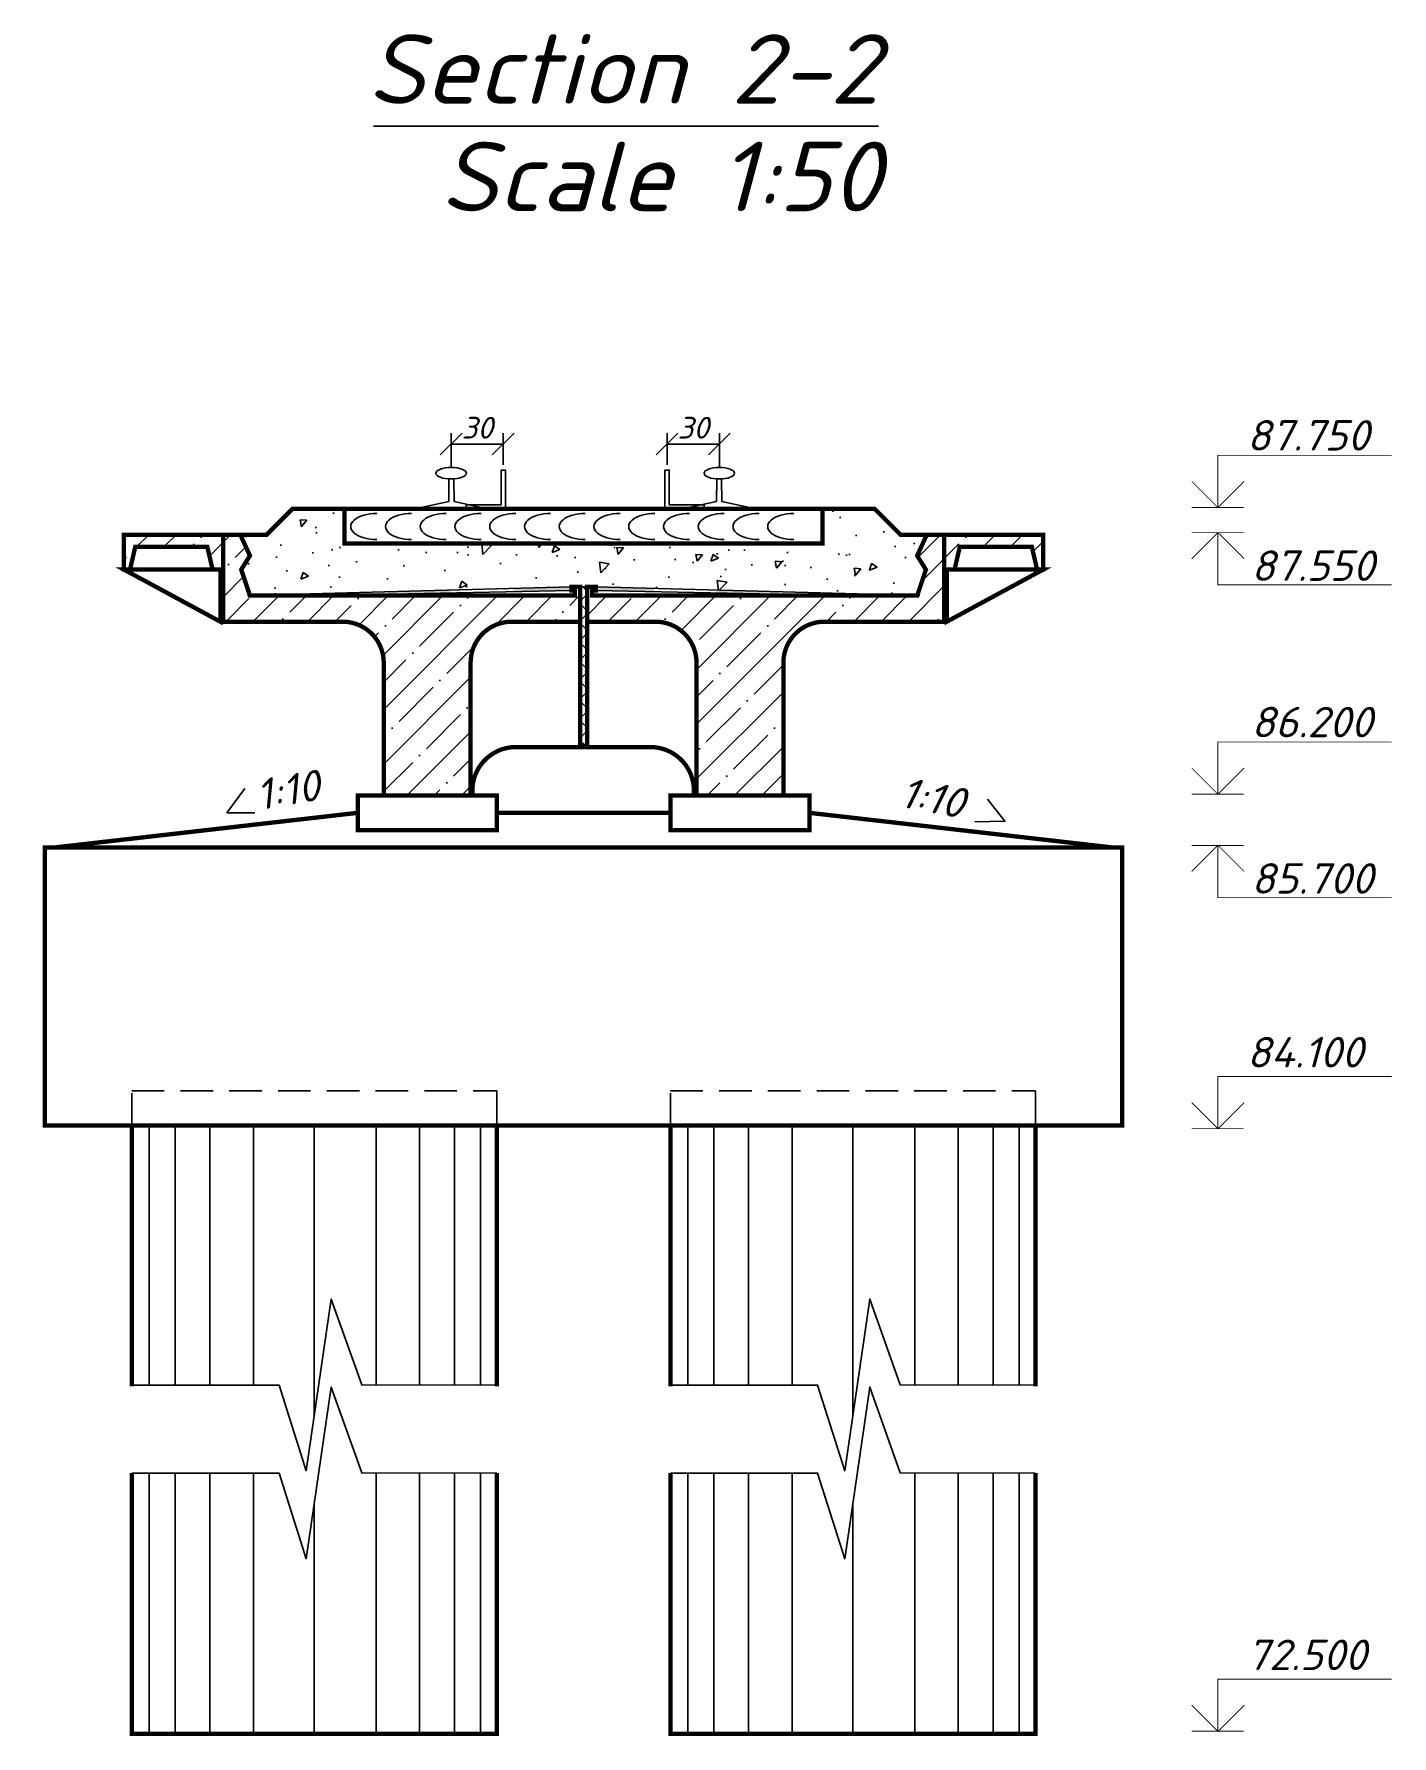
# Model space of a CAD drawing. Extents: x 107 to 891, y -110 to 307.
# Drawn here: x 735.1 to 891.4, y -109.7 to 86.2 of the extents above; entities that cross this region are included whole.
import ezdxf

# ---------------------------------------------------------------- set-up
doc = ezdxf.new("R2010")
doc.units = 0
doc.header["$LTSCALE"] = 1.178451
doc.linetypes.add('HIDDEN2', pattern=[4.7625, 3.175, -1.5875])
doc.layers.get('0').update_dxf_attribs({"linetype": 'CONTINUOUS'})
doc.layers.get('DEFPOINTS').update_dxf_attribs({"linetype": 'CONTINUOUS'})
doc.layers.add('2', color=7, linetype='CONTINUOUS')
doc.layers.get('0').off()
doc.styles.add('RAZMER', font='txt.shx', dxfattribs={"oblique": 15, "height": 2.5})
doc.styles.get("Standard").update_dxf_attribs({"font": 'txt.shx', "oblique": 15})
doc.styles.add('STYLE1', font='romant.shx', dxfattribs={"oblique": 15, "height": 8})
doc.dimstyles.new('ISO-25_WS', dxfattribs={"dimscale": 1.178451, "dimtxt": 2.5, "dimasz": 2.5, "dimexe": 1.25, "dimexo": 0.625, "dimtad": 1, "dimdec": 4, "dimdsep": 46, "dimtxsty": 'Standard', "dimcen": 2.5, "dimadec": 0, "dimazin": 0, "dimtfac": 1, "dimtdec": 4, "dimtmove": 0, "dimatfit": 3, "dimfxl": 1, "dimtolj": 1, "dimtzin": 0, "dimarcsym": 0})

# ---------------------------------------------------------------- blocks, each defined once
blk = doc.blocks.new('_OBLIQUE')
at = {"color": 0, "linetype": 'ByBlock'}
blk.add_line((-0.5, -0.5), (0.5, 0.5), dxfattribs=at)
blk = doc.blocks.new('*D60')
at = {"color": 0, "linetype": 'ByBlock'}
for p, q in [((745.47, 29.18), (745.47, 47.68)), ((756.87, 29.18), (756.87, 47.68)), ((745.47, 46.43), (756.87, 46.43))]:
    blk.add_line(p, q, dxfattribs=at)
at = {"layer": 'DEFPOINTS', "color": 0, "linetype": 'ByBlock'}
for p in [(756.87, 46.43), (745.47, 28.55), (756.87, 28.55)]:
    blk.add_point(p, dxfattribs=at)
at = {"color": 0, "linetype": 'ByBlock', "xscale": 2.5, "yscale": 2.5, "zscale": 2.5, "rotation": 180}
blk.add_blockref('_OBLIQUE', (745.47, 46.43), dxfattribs=at)
at = {"color": 0, "linetype": 'ByBlock', "xscale": 2.5, "yscale": 2.5, "zscale": 2.5}
blk.add_blockref('_OBLIQUE', (756.87, 46.43), dxfattribs=at)
at = {"color": 0, "linetype": 'ByBlock', "insert": (751.17, 48.31), "char_height": 2.5, "attachment_point": 5, "style": 'RAZMER'}
blk.add_mtext('\\A1;57', dxfattribs=at)
blk = doc.blocks.new('*D61')
at = {"color": 0, "linetype": 'ByBlock'}
for p, q in [((756.87, 29.18), (756.87, 47.68)), ((758.87, 29.18), (758.87, 47.68)), ((756.87, 46.43), (758.87, 46.43))]:
    blk.add_line(p, q, dxfattribs=at)
at = {"layer": 'DEFPOINTS', "color": 0, "linetype": 'ByBlock'}
for p in [(758.87, 46.43), (756.87, 28.55), (758.87, 28.55)]:
    blk.add_point(p, dxfattribs=at)
at = {"color": 0, "linetype": 'ByBlock', "xscale": 2.5, "yscale": 2.5, "zscale": 2.5, "rotation": 180}
blk.add_blockref('_OBLIQUE', (756.87, 46.43), dxfattribs=at)
at = {"color": 0, "linetype": 'ByBlock', "xscale": 2.5, "yscale": 2.5, "zscale": 2.5}
blk.add_blockref('_OBLIQUE', (758.87, 46.43), dxfattribs=at)
at = {"color": 0, "linetype": 'ByBlock', "insert": (757.87, 48.31), "char_height": 2.5, "attachment_point": 5, "style": 'RAZMER'}
blk.add_mtext('\\A1;10', dxfattribs=at)
blk = doc.blocks.new('*D62')
at = {"color": 0, "linetype": 'ByBlock'}
for p, q in [((758.87, 29.18), (758.87, 47.68)), ((764.87, 32.18), (764.87, 47.68)), ((758.87, 46.43), (764.87, 46.43))]:
    blk.add_line(p, q, dxfattribs=at)
at = {"layer": 'DEFPOINTS', "color": 0, "linetype": 'ByBlock'}
for p in [(764.87, 46.43), (764.87, 31.55), (758.87, 28.55)]:
    blk.add_point(p, dxfattribs=at)
at = {"color": 0, "linetype": 'ByBlock', "xscale": 2.5, "yscale": 2.5, "zscale": 2.5, "rotation": 180}
blk.add_blockref('_OBLIQUE', (758.87, 46.43), dxfattribs=at)
at = {"color": 0, "linetype": 'ByBlock', "xscale": 2.5, "yscale": 2.5, "zscale": 2.5}
blk.add_blockref('_OBLIQUE', (764.87, 46.43), dxfattribs=at)
at = {"color": 0, "linetype": 'ByBlock', "insert": (761.87, 48.31), "char_height": 2.5, "attachment_point": 5, "style": 'RAZMER'}
blk.add_mtext('\\A1;30', dxfattribs=at)
blk = doc.blocks.new('*D63')
at = {"color": 0, "linetype": 'ByBlock'}
for p, q in [((764.87, 32.18), (764.87, 47.68)), ((770.87, 32.18), (770.87, 47.68)), ((764.87, 46.43), (770.87, 46.43))]:
    blk.add_line(p, q, dxfattribs=at)
at = {"layer": 'DEFPOINTS', "color": 0, "linetype": 'ByBlock'}
for p in [(770.87, 46.43), (764.87, 31.55), (770.87, 31.55)]:
    blk.add_point(p, dxfattribs=at)
at = {"color": 0, "linetype": 'ByBlock', "xscale": 2.5, "yscale": 2.5, "zscale": 2.5, "rotation": 180}
blk.add_blockref('_OBLIQUE', (764.87, 46.43), dxfattribs=at)
at = {"color": 0, "linetype": 'ByBlock', "xscale": 2.5, "yscale": 2.5, "zscale": 2.5}
blk.add_blockref('_OBLIQUE', (770.87, 46.43), dxfattribs=at)
at = {"color": 0, "linetype": 'ByBlock', "insert": (767.87, 48.31), "char_height": 2.5, "attachment_point": 5, "style": 'RAZMER'}
blk.add_mtext('\\A1;30', dxfattribs=at)
blk = doc.blocks.new('*D64')
at = {"color": 0, "linetype": 'ByBlock'}
for p, q in [((770.87, 32.18), (770.87, 47.68)), ((825.87, 32.18), (825.87, 47.68)), ((770.87, 46.43), (825.87, 46.43))]:
    blk.add_line(p, q, dxfattribs=at)
at = {"layer": 'DEFPOINTS', "color": 0, "linetype": 'ByBlock'}
for p in [(825.87, 46.43), (770.87, 31.55), (825.87, 31.55)]:
    blk.add_point(p, dxfattribs=at)
at = {"color": 0, "linetype": 'ByBlock', "xscale": 2.5, "yscale": 2.5, "zscale": 2.5, "rotation": 180}
blk.add_blockref('_OBLIQUE', (770.87, 46.43), dxfattribs=at)
at = {"color": 0, "linetype": 'ByBlock', "xscale": 2.5, "yscale": 2.5, "zscale": 2.5}
blk.add_blockref('_OBLIQUE', (825.87, 46.43), dxfattribs=at)
at = {"color": 0, "linetype": 'ByBlock', "insert": (798.37, 48.31), "char_height": 2.5, "attachment_point": 5, "style": 'RAZMER'}
blk.add_mtext('\\A1;275', dxfattribs=at)
blk = doc.blocks.new('*D65')
at = {"color": 0, "linetype": 'ByBlock'}
for p, q in [((839.87, 29.18), (839.87, 47.68)), ((851.27, 29.18), (851.27, 47.68)), ((851.27, 46.43), (839.87, 46.43))]:
    blk.add_line(p, q, dxfattribs=at)
at = {"layer": 'DEFPOINTS', "color": 0, "linetype": 'ByBlock'}
for p in [(839.87, 46.43), (839.87, 28.55), (851.27, 28.55)]:
    blk.add_point(p, dxfattribs=at)
at = {"color": 0, "linetype": 'ByBlock', "xscale": 2.5, "yscale": 2.5, "zscale": 2.5, "rotation": 180}
blk.add_blockref('_OBLIQUE', (839.87, 46.43), dxfattribs=at)
at = {"color": 0, "linetype": 'ByBlock', "xscale": 2.5, "yscale": 2.5, "zscale": 2.5}
blk.add_blockref('_OBLIQUE', (851.27, 46.43), dxfattribs=at)
at = {"color": 0, "linetype": 'ByBlock', "insert": (845.57, 48.31), "char_height": 2.5, "attachment_point": 5, "style": 'RAZMER'}
blk.add_mtext('\\A1;57', dxfattribs=at)
blk = doc.blocks.new('*D66')
at = {"color": 0, "linetype": 'ByBlock'}
for p, q in [((837.87, 29.18), (837.87, 47.68)), ((839.87, 29.18), (839.87, 47.68)), ((839.87, 46.43), (837.87, 46.43))]:
    blk.add_line(p, q, dxfattribs=at)
at = {"layer": 'DEFPOINTS', "color": 0, "linetype": 'ByBlock'}
for p in [(837.87, 46.43), (837.87, 28.55), (839.87, 28.55)]:
    blk.add_point(p, dxfattribs=at)
at = {"color": 0, "linetype": 'ByBlock', "xscale": 2.5, "yscale": 2.5, "zscale": 2.5, "rotation": 180}
blk.add_blockref('_OBLIQUE', (837.87, 46.43), dxfattribs=at)
at = {"color": 0, "linetype": 'ByBlock', "xscale": 2.5, "yscale": 2.5, "zscale": 2.5}
blk.add_blockref('_OBLIQUE', (839.87, 46.43), dxfattribs=at)
at = {"color": 0, "linetype": 'ByBlock', "insert": (838.87, 48.31), "char_height": 2.5, "attachment_point": 5, "style": 'RAZMER'}
blk.add_mtext('\\A1;10', dxfattribs=at)
blk = doc.blocks.new('*D67')
at = {"color": 0, "linetype": 'ByBlock'}
for p, q in [((831.87, 32.18), (831.87, 47.68)), ((837.87, 29.18), (837.87, 47.68)), ((837.87, 46.43), (831.87, 46.43))]:
    blk.add_line(p, q, dxfattribs=at)
at = {"layer": 'DEFPOINTS', "color": 0, "linetype": 'ByBlock'}
for p in [(831.87, 46.43), (831.87, 31.55), (837.87, 28.55)]:
    blk.add_point(p, dxfattribs=at)
at = {"color": 0, "linetype": 'ByBlock', "xscale": 2.5, "yscale": 2.5, "zscale": 2.5, "rotation": 180}
blk.add_blockref('_OBLIQUE', (831.87, 46.43), dxfattribs=at)
at = {"color": 0, "linetype": 'ByBlock', "xscale": 2.5, "yscale": 2.5, "zscale": 2.5}
blk.add_blockref('_OBLIQUE', (837.87, 46.43), dxfattribs=at)
at = {"color": 0, "linetype": 'ByBlock', "insert": (834.87, 48.31), "char_height": 2.5, "attachment_point": 5, "style": 'RAZMER'}
blk.add_mtext('\\A1;30', dxfattribs=at)
blk = doc.blocks.new('*D68')
at = {"color": 0, "linetype": 'ByBlock'}
for p, q in [((825.87, 32.18), (825.87, 47.68)), ((831.87, 32.18), (831.87, 47.68)), ((831.87, 46.43), (825.87, 46.43))]:
    blk.add_line(p, q, dxfattribs=at)
at = {"layer": 'DEFPOINTS', "color": 0, "linetype": 'ByBlock'}
for p in [(825.87, 46.43), (825.87, 31.55), (831.87, 31.55)]:
    blk.add_point(p, dxfattribs=at)
at = {"color": 0, "linetype": 'ByBlock', "xscale": 2.5, "yscale": 2.5, "zscale": 2.5, "rotation": 180}
blk.add_blockref('_OBLIQUE', (825.87, 46.43), dxfattribs=at)
at = {"color": 0, "linetype": 'ByBlock', "xscale": 2.5, "yscale": 2.5, "zscale": 2.5}
blk.add_blockref('_OBLIQUE', (831.87, 46.43), dxfattribs=at)
at = {"color": 0, "linetype": 'ByBlock', "insert": (828.87, 48.31), "char_height": 2.5, "attachment_point": 5, "style": 'RAZMER'}
blk.add_mtext('\\A1;30', dxfattribs=at)
blk = doc.blocks.new('*D75')
at = {"color": 0, "linetype": 'ByBlock'}
for p, q in [((736.37, -21.1), (736.37, -24.25)), ((860.37, -21.1), (860.37, -24.25)), ((860.37, -23), (736.37, -23))]:
    blk.add_line(p, q, dxfattribs=at)
at = {"layer": 'DEFPOINTS', "color": 0, "linetype": 'ByBlock'}
for p in [(736.37, -20.47), (860.37, -20.47), (736.37, -23)]:
    blk.add_point(p, dxfattribs=at)
at = {"color": 0, "linetype": 'ByBlock', "xscale": 2.5, "yscale": 2.5, "zscale": 2.5, "rotation": 180}
blk.add_blockref('_OBLIQUE', (736.37, -23), dxfattribs=at)
at = {"color": 0, "linetype": 'ByBlock', "xscale": 2.5, "yscale": 2.5, "zscale": 2.5}
blk.add_blockref('_OBLIQUE', (860.37, -23), dxfattribs=at)
at = {"color": 0, "linetype": 'ByBlock', "insert": (798.37, -21.12), "char_height": 2.5, "attachment_point": 5, "style": 'RAZMER'}
blk.add_mtext('\\A1;620', dxfattribs=at)
blk = doc.blocks.new('*D76')
at = {"color": 0, "linetype": 'ByBlock'}
for p, q in [((736.37, -40.07), (736.37, -55.82)), ((746.37, -40.07), (746.37, -55.82)), ((736.37, -54.57), (746.37, -54.57))]:
    blk.add_line(p, q, dxfattribs=at)
at = {"layer": 'DEFPOINTS', "color": 0, "linetype": 'ByBlock'}
for p in [(736.37, -39.45), (746.37, -39.45), (746.37, -54.57)]:
    blk.add_point(p, dxfattribs=at)
at = {"color": 0, "linetype": 'ByBlock', "xscale": 2.5, "yscale": 2.5, "zscale": 2.5, "rotation": 180}
blk.add_blockref('_OBLIQUE', (736.37, -54.57), dxfattribs=at)
at = {"color": 0, "linetype": 'ByBlock', "xscale": 2.5, "yscale": 2.5, "zscale": 2.5}
blk.add_blockref('_OBLIQUE', (746.37, -54.57), dxfattribs=at)
at = {"color": 0, "linetype": 'ByBlock', "insert": (741.37, -52.7), "char_height": 2.5, "attachment_point": 5, "style": 'RAZMER'}
blk.add_mtext('\\A1;50', dxfattribs=at)
blk = doc.blocks.new('*D77')
at = {"color": 0, "linetype": 'ByBlock'}
for p, q in [((746.37, -40.07), (746.37, -55.82)), ((788.37, -40.07), (788.37, -55.82)), ((746.37, -54.57), (788.37, -54.57))]:
    blk.add_line(p, q, dxfattribs=at)
at = {"layer": 'DEFPOINTS', "color": 0, "linetype": 'ByBlock'}
for p in [(746.37, -39.45), (788.37, -39.45), (788.37, -54.57)]:
    blk.add_point(p, dxfattribs=at)
at = {"color": 0, "linetype": 'ByBlock', "xscale": 2.5, "yscale": 2.5, "zscale": 2.5, "rotation": 180}
blk.add_blockref('_OBLIQUE', (746.37, -54.57), dxfattribs=at)
at = {"color": 0, "linetype": 'ByBlock', "xscale": 2.5, "yscale": 2.5, "zscale": 2.5}
blk.add_blockref('_OBLIQUE', (788.37, -54.57), dxfattribs=at)
at = {"color": 0, "linetype": 'ByBlock', "insert": (767.37, -52.7), "char_height": 2.5, "attachment_point": 5, "style": 'RAZMER'}
blk.add_mtext('\\A1;210', dxfattribs=at)
blk = doc.blocks.new('*D78')
at = {"color": 0, "linetype": 'ByBlock'}
for p, q in [((788.37, -40.7), (788.37, -55.82)), ((808.37, -40.07), (808.37, -55.82)), ((788.37, -54.57), (808.37, -54.57))]:
    blk.add_line(p, q, dxfattribs=at)
at = {"layer": 'DEFPOINTS', "color": 0, "linetype": 'ByBlock'}
for p in [(788.37, -40.07), (808.37, -39.45), (808.37, -54.57)]:
    blk.add_point(p, dxfattribs=at)
at = {"color": 0, "linetype": 'ByBlock', "xscale": 2.5, "yscale": 2.5, "zscale": 2.5, "rotation": 180}
blk.add_blockref('_OBLIQUE', (788.37, -54.57), dxfattribs=at)
at = {"color": 0, "linetype": 'ByBlock', "xscale": 2.5, "yscale": 2.5, "zscale": 2.5}
blk.add_blockref('_OBLIQUE', (808.37, -54.57), dxfattribs=at)
at = {"color": 0, "linetype": 'ByBlock', "insert": (798.37, -52.7), "char_height": 2.5, "attachment_point": 5, "style": 'RAZMER'}
blk.add_mtext('\\A1;100', dxfattribs=at)
blk = doc.blocks.new('*D79')
at = {"color": 0, "linetype": 'ByBlock'}
for p, q in [((808.37, -40.07), (808.37, -55.82)), ((850.37, -40.07), (850.37, -55.82)), ((808.37, -54.57), (850.37, -54.57))]:
    blk.add_line(p, q, dxfattribs=at)
at = {"layer": 'DEFPOINTS', "color": 0, "linetype": 'ByBlock'}
for p in [(808.37, -39.45), (850.37, -39.45), (850.37, -54.57)]:
    blk.add_point(p, dxfattribs=at)
at = {"color": 0, "linetype": 'ByBlock', "xscale": 2.5, "yscale": 2.5, "zscale": 2.5, "rotation": 180}
blk.add_blockref('_OBLIQUE', (808.37, -54.57), dxfattribs=at)
at = {"color": 0, "linetype": 'ByBlock', "xscale": 2.5, "yscale": 2.5, "zscale": 2.5}
blk.add_blockref('_OBLIQUE', (850.37, -54.57), dxfattribs=at)
at = {"color": 0, "linetype": 'ByBlock', "insert": (829.37, -52.7), "char_height": 2.5, "attachment_point": 5, "style": 'RAZMER'}
blk.add_mtext('\\A1;210', dxfattribs=at)
blk = doc.blocks.new('*D80')
at = {"color": 0, "linetype": 'ByBlock'}
for p, q in [((850.37, -40.07), (850.37, -55.82)), ((860.37, -40.07), (860.37, -55.82)), ((850.37, -54.57), (860.37, -54.57))]:
    blk.add_line(p, q, dxfattribs=at)
at = {"layer": 'DEFPOINTS', "color": 0, "linetype": 'ByBlock'}
for p in [(850.37, -39.45), (860.37, -39.45), (860.37, -54.57)]:
    blk.add_point(p, dxfattribs=at)
at = {"color": 0, "linetype": 'ByBlock', "xscale": 2.5, "yscale": 2.5, "zscale": 2.5, "rotation": 180}
blk.add_blockref('_OBLIQUE', (850.37, -54.57), dxfattribs=at)
at = {"color": 0, "linetype": 'ByBlock', "xscale": 2.5, "yscale": 2.5, "zscale": 2.5}
blk.add_blockref('_OBLIQUE', (860.37, -54.57), dxfattribs=at)
at = {"color": 0, "linetype": 'ByBlock', "insert": (855.37, -52.7), "char_height": 2.5, "attachment_point": 5, "style": 'RAZMER'}
blk.add_mtext('\\A1;50', dxfattribs=at)
blk = doc.blocks.new('*D81')
at = {"color": 0, "linetype": 'ByBlock'}
for p, q in [((756.87, 29.8), (756.87, 57.84)), ((839.87, 29.8), (839.87, 57.84)), ((839.87, 56.59), (756.87, 56.59))]:
    blk.add_line(p, q, dxfattribs=at)
at = {"layer": 'DEFPOINTS', "color": 0, "linetype": 'ByBlock'}
for p in [(756.87, 56.59), (756.87, 29.18), (839.87, 29.18)]:
    blk.add_point(p, dxfattribs=at)
at = {"color": 0, "linetype": 'ByBlock', "xscale": 2.5, "yscale": 2.5, "zscale": 2.5, "rotation": 180}
blk.add_blockref('_OBLIQUE', (756.87, 56.59), dxfattribs=at)
at = {"color": 0, "linetype": 'ByBlock', "xscale": 2.5, "yscale": 2.5, "zscale": 2.5}
blk.add_blockref('_OBLIQUE', (839.87, 56.59), dxfattribs=at)
at = {"color": 0, "linetype": 'ByBlock', "insert": (798.37, 58.46), "char_height": 2.5, "attachment_point": 5, "style": 'RAZMER'}
blk.add_mtext('\\A1;418', dxfattribs=at)
blk = doc.blocks.new('*D82')
at = {"layer": '2', "color": 0, "lineweight": -2}
for p, q in [((807.99, 36.62), (807.99, 40.25)), ((814, 36.27), (814, 40.25)), ((814, 39), (807.99, 39))]:
    blk.add_line(p, q, dxfattribs=at)
at = {"layer": 'DEFPOINTS', "color": 0}
for p in [(807.99, 39), (807.99, 36), (814, 35.64)]:
    blk.add_point(p, dxfattribs=at)
at = {"layer": '2', "color": 0, "lineweight": -2, "xscale": 2.5, "yscale": 2.5, "zscale": 2.5, "rotation": 180}
blk.add_blockref('_OBLIQUE', (807.99, 39), dxfattribs=at)
at = {"layer": '2', "color": 0, "lineweight": -2, "xscale": 2.5, "yscale": 2.5, "zscale": 2.5}
blk.add_blockref('_OBLIQUE', (814, 39), dxfattribs=at)
at = {"layer": '2', "color": 0, "insert": (810.99, 40.88), "char_height": 2.5, "attachment_point": 5, "style": 'RAZMER'}
blk.add_mtext('\\A1;30', dxfattribs=at)
blk = doc.blocks.new('*D83')
at = {"layer": '2', "color": 0, "lineweight": -2}
for p, q in [((783.13, 36.27), (783.13, 40.25)), ((789.12, 36.62), (789.12, 40.25)), ((783.13, 39), (789.12, 39))]:
    blk.add_line(p, q, dxfattribs=at)
at = {"layer": 'DEFPOINTS', "color": 0}
for p in [(789.12, 39), (783.13, 35.64), (789.12, 36)]:
    blk.add_point(p, dxfattribs=at)
at = {"layer": '2', "color": 0, "lineweight": -2, "xscale": 2.5, "yscale": 2.5, "zscale": 2.5, "rotation": 180}
blk.add_blockref('_OBLIQUE', (783.13, 39), dxfattribs=at)
at = {"layer": '2', "color": 0, "lineweight": -2, "xscale": 2.5, "yscale": 2.5, "zscale": 2.5}
blk.add_blockref('_OBLIQUE', (789.12, 39), dxfattribs=at)
at = {"layer": '2', "color": 0, "insert": (786.13, 40.88), "char_height": 2.5, "attachment_point": 5, "style": 'RAZMER'}
blk.add_mtext('\\A1;30', dxfattribs=at)

msp = doc.modelspace()

# ---------------------------------------------------------------- hatches: boundary and pattern name
at = {"layer": '2'}
h = msp.add_hatch(dxfattribs=at)
h.set_pattern_fill('AR-CONC,_O', color=256, scale=0.05, angle=180)
h.set_pattern_definition([(230, (3.071, -203.748), (-9.109233, 0.796954), [0.9525, -10.4775]), (175, (3.071, -203.748), (1.76214, -9.55283), [0.762, -8.382]), (280.451, (2.312, -203.682), (-7.347125, -8.75583), [0.8095, -8.9045]), (226.1842, (3.071, -206.288), (-13.55395, 2.10212), [1.42875, -15.71625]), (276.6356, (1.941, -206.113), (-11.87021, -12.37128), [1.21425, -13.35675]), (171.184, (3.071, -206.288), (-11.87023, -12.37126), [1.143, -12.573]), (201, (1.801, -205.653), (-7.580744, 5.113276), [0.9525, -10.4775]), (146, (1.801, -205.653), (-3.0901, -9.2094), [0.762, -8.382]), (251.4514, (1.169, -205.227), (-10.670825, -4.09614), [0.8095, -8.9045]), (217.5, (3.071, -203.748), (-0.15443, -4.227752), [0, -8.2804, 0, -8.509, 0, -8.41375]), (187.5, (3.071, -203.748), (-3.340983, -5.009029), [0, -4.8514, 0, -8.0899, 0, -3.20675]), (147.5, (5.903, -203.748), (-6.77953, 0.286437), [0, -3.175, 0, -9.906, 0, -13.1445]), (137.5, (7.173, -203.748), (-7.40646, -1.271325), [0, -4.1275, 0, -6.5786, 0, -9.3345])])
h.paths.add_polyline_path([(796.9709609, 22.5519567), (797.9709609, 22.5519567), (798.3709609, 22.5519567), (798.3709609, 27.5519567), (770.8709609, 27.5519567), (770.8709609, 31.5519567), (764.5709609, 31.5519567), (761.5709609, 28.5519567), (758.5709609, 28.5519567), (759.6709609, 26.1519567), (758.6709609, 24.5519567), (759.6709609, 21.5519567)])
h.paths.add_polyline_path([(837.0709609, 21.5519567), (838.0709609, 24.5519567), (837.0709609, 26.1519567), (838.1709609, 28.5519567), (835.1709609, 28.5519567), (832.1709609, 31.5519567), (825.8709609, 31.5519567), (825.8709609, 27.5519567), (798.3709609, 27.5519567), (798.3709609, 22.5519567), (798.7709609, 22.5519567), (799.7709609, 22.5519567)])
h = msp.add_hatch(dxfattribs=at)
h.set_pattern_fill('ANSI35', color=256, scale=0.7, style=0)
h.paths.add_polyline_path([(790.0847656, 18.5519567), (797.9709609, 18.5519567), (797.9709609, 22.5519567), (796.9709609, 22.5519567), (796.9709609, 22.1519567), (797.3709609, 22.1519567), (797.3709609, 21.5519567), (759.9709609, 21.5519567), (758.9709609, 24.5519567), (759.9709609, 26.1519567), (758.8709609, 28.5519567), (756.8709609, 28.5519567), (756.8709609, 24.5519567), (756.8709609, 18.5519567), (770.6571562, 18.5519567, -0.4142135624), (775.3709609, 13.838152), (775.3709609, -1.4480433), (785.3709609, -1.4480433), (785.3709609, 13.838152, -0.4142135624)])
h.paths.add_polyline_path([(826.0847656, 18.5519567), (839.8709609, 18.5519567), (839.8709609, 28.5519567), (837.8709609, 28.5519567), (836.7709609, 26.1519567), (837.7709609, 24.5519567), (836.7709609, 21.5519567), (799.3709609, 21.5519567), (799.3709609, 22.1519567), (799.7709609, 22.1519567), (799.7709609, 22.5519567), (798.7709609, 22.5519567), (798.7709609, 18.5519567), (806.6571562, 18.5519567, -0.4142135624), (811.3709609, 13.838152), (811.3709609, -1.4480433), (821.3709609, -1.4480433), (821.3709609, 13.838152, -0.4142135624)])
h.paths.add_polyline_path([(851.2709609, 28.5519567), (839.8709609, 28.5519567), (839.8709609, 24.5519567), (841.0709609, 24.5519567), (841.6709609, 27.1519567), (849.9709609, 27.1519567), (850.5709609, 24.5519567), (851.2709609, 24.5519567)])
h.paths.add_polyline_path([(756.8709609, 28.5519567), (745.4709609, 28.5519567), (745.4709609, 24.5519567), (746.1709609, 24.5519567), (746.7709609, 27.1519567), (755.0709609, 27.1519567), (755.6709609, 24.5519567), (756.5709609, 24.5519567), (756.8709609, 24.5519567)])
for points in [[(768.6709609, 21.7932436), (761.4709609, 21.6002141), (761.4709609, 21.5519567), (768.6709609, 21.5519567)], [(828.0709609, 21.7932436), (835.2709609, 21.6002141), (835.2709609, 21.5519567), (828.0709609, 21.5519567)]]:
    msp.add_hatch(color=256, dxfattribs=at).paths.add_polyline_path(points)
h = msp.add_hatch(color=256, dxfattribs=at)
h.paths.add_polyline_path([(796.9709609, 22.5519567), (790.2709609, 22.372332), (790.2709609, 22.0099072), (796.9709609, 22.1519567)])
h.paths.add_polyline_path([(783.0709609, 22.1793025), (775.8709609, 21.9862731), (775.8709609, 21.7046069), (783.0709609, 21.8572571)])
h = msp.add_hatch(dxfattribs=at)
h.set_pattern_fill('ANSI37', color=256, scale=0.5, angle=180, style=0)
h.set_pattern_definition([(225, (3.071, -203.748), (1.122532, -1.122532), []), (315, (3.071, -203.748), (1.122532, 1.122532), [])])
h.paths.add_polyline_path([(797.9709609, 4.2519567), (798.7709609, 4.2519567), (798.7709609, 18.5519567), (798.7709609, 22.5519567), (797.9709609, 22.5519567), (797.9709609, 18.5519567)])
h = msp.add_hatch(color=256, dxfattribs=at)
h.paths.add_polyline_path([(799.7709609, 22.5519567), (806.4709609, 22.372332), (806.4709609, 22.0099072), (799.7709609, 22.1519567)])
h.paths.add_polyline_path([(813.6709609, 22.1793025), (820.8709609, 21.9862731), (820.8709609, 21.7046069), (813.6709609, 21.8572571)])

# ---------------------------------------------------------------- linework, layer by layer
for p, q in [((796.9709609, 22.5519567), (759.6709609, 21.5519567)), ((796.9709609, 22.1519567), (768.6709609, 21.5519567)), ((797.9709609, 22.5519567), (798.7709609, 22.5519567)), ((799.7709609, 22.5519567), (837.0709609, 21.5519567)), ((799.7709609, 22.1519567), (828.0709609, 21.5519567)), ((748.3709609, -39.4480433), (748.3709609, -69.3145613)), ((751.3709609, -39.4480433), (751.3709609, -69.3145613)), ((755.3709609, -39.4480433), (755.3709609, -69.3145613)), ((760.3709609, -39.4480433), (760.3709609, -69.3145613)), ((767.3709609, -39.4480433), (767.3709609, -72.8323776)), ((774.4965295, -39.4480433), (774.4965295, -69.2909863)), ((779.4965295, -39.4480433), (779.4965295, -69.2994822)), ((783.4965295, -39.4480433), (783.4965295, -69.3062788)), ((786.4965295, -39.4480433), (786.4965295, -69.3113763)), ((810.3709609, -39.4480433), (810.3709609, -69.3145613)), ((813.3709609, -39.4480433), (813.3709609, -69.3145613)), ((817.3709609, -39.4480433), (817.3709609, -69.3145613)), ((822.3709609, -39.4480433), (822.3709609, -69.3145613)), ((829.3709609, -39.4480433), (829.3709609, -72.8323776)), ((836.4965295, -39.4480433), (836.4965295, -69.2909863)), ((841.4965295, -39.4480433), (841.4965295, -69.2994822)), ((845.4965295, -39.4480433), (845.4965295, -69.3062788)), ((848.4965295, -39.4480433), (848.4965295, -69.3113763)), ((748.3709609, -79.4480433), (748.3709609, -109.4480433)), ((751.3709609, -79.4480433), (751.3709609, -109.4480433)), ((755.3709609, -79.4480433), (755.3709609, -109.4480433)), ((760.3709609, -79.4480433), (760.3709609, -109.4480433)), ((774.4965295, -79.4244684), (774.4965295, -109.4480433)), ((779.4965295, -79.4329642), (779.4965295, -109.4480433)), ((783.4965295, -79.4397608), (783.4965295, -109.4480433)), ((786.4965295, -79.4448583), (786.4965295, -109.4480433)), ((810.3709609, -79.4480433), (810.3709609, -109.4480433)), ((813.3709609, -79.4480433), (813.3709609, -109.4480433)), ((817.3709609, -79.4480433), (817.3709609, -109.4480433)), ((822.3709609, -79.4480433), (822.3709609, -109.4480433)), ((836.4965295, -79.4244684), (836.4965295, -109.4480433)), ((841.4965295, -79.4329642), (841.4965295, -109.4480433)), ((845.4965295, -79.4397608), (845.4965295, -109.4480433)), ((848.4965295, -79.4448583), (848.4965295, -109.4480433)), ((767.3709609, -82.9658597), (767.3709609, -109.4480433)), ((829.3709609, -82.9658597), (829.3709609, -109.4480433))]:
    msp.add_line(p, q, dxfattribs=at)
for points in [[(774.1969376, 75.5702978), (832.3358591, 75.5702978)], [(782.8636849, 34.9688758), (782.860713, 32.3985783), (779.675573, 31.7025928), (786.62402, 31.7025928), (783.4598804, 32.3985783), (783.4359082, 34.9688758)], [(814.2641083, 34.9688758), (814.2670802, 32.3985783), (817.4522202, 31.7025928), (810.5037732, 31.7025928), (813.6679128, 32.3985783), (813.691885, 34.9688758)], [(759.3772586, -0.6602087), (757.2989091, -3.4285398), (760.5319003, -3.4285398)], [(843.405138, -4.4921952), (846.8660292, -4.4185365), (844.8704043, -1.8749735)], [(746.3709609, -69.3145613), (763.3164565, -69.3145613), (766.447251, -79.1714333), (769.3275772, -59.4048941), (772.8340566, -69.2881615), (788.3709609, -69.3145613)], [(808.3605923, -69.3145613), (825.3060878, -69.3145613), (828.4368824, -79.1714333), (831.3172085, -59.4048941), (834.8236879, -69.2881615), (850.3605923, -69.3145613)], [(746.3709609, -79.4480433), (763.3164565, -79.4480433), (766.447251, -89.3049153), (769.3275772, -69.5383761), (772.8340566, -79.4216436), (788.3709609, -79.4480433)], [(808.3605923, -79.4480433), (825.3060878, -79.4480433), (828.4368824, -89.3049153), (831.3172085, -69.5383761), (834.8236879, -79.4216436), (850.3605923, -79.4480433)]]:
    msp.add_lwpolyline(points, dxfattribs=at)
for points, const_width in [([(871.3660561, 31.7074698), (871.3660561, 37.7074698), (891.3660561, 37.7074698)], 0.1), ([(871.3660561, 31.7074698), (868.3660561, 34.7074698)], 0.1), ([(871.4090756, 31.7074698), (874.4090756, 34.7074698)], 0.1), ([(758.8709609, 28.5519567), (761.8709609, 28.5519567), (764.8709609, 31.5519567), (770.8709609, 31.5519567)], 0.5), ([(837.8709609, 28.5519567), (834.8709609, 28.5519567), (831.8709609, 31.5519567), (825.8709609, 31.5519567)], 0.5), ([(868.3660561, 31.7074698), (874.3660561, 31.7074698)], 0.1), ([(868.3660561, 28.7964436), (874.3660561, 28.7964436)], 0.1), ([(871.3660561, 28.7964436), (868.3660561, 25.7964436)], 0.1), ([(871.3660561, 28.7964436), (871.3660561, 22.7964436), (891.3660561, 22.7964436)], 0.1), ([(871.4090756, 28.7964436), (874.4090756, 25.7964436)], 0.1), ([(790.5709609, 4.1223985), (806.0709609, 4.1223985)], 0.5), ([(871.3660561, -1.2925302), (871.3660561, 4.7074698), (891.3660561, 4.7074698)], 0.1), ([(871.3660561, -1.2925302), (868.3660561, 1.7074698)], 0.1), ([(871.4090756, -1.2925302), (874.4090756, 1.7074698)], 0.1), ([(785.5709609, -1.2480433), (785.5709609, -0.8776015)], 0.5), ([(811.0709609, -1.2480433), (811.0709609, -0.8776015)], 0.5), ([(868.3660561, -1.2925302), (874.3660561, -1.2925302)], 0.1), ([(772.3709609, -3.4480433), (737.3709609, -7.4480433)], 0.5), ([(788.3709609, -3.4480433), (808.3709609, -3.4480433)], 0.5), ([(824.3709609, -3.4480433), (859.3709609, -7.4480433)], 0.5), ([(868.3660561, -7.2035564), (874.3660561, -7.2035564)], 0.1), ([(871.3660561, -7.2035564), (868.3660561, -10.2035564)], 0.1), ([(871.3660561, -7.2035564), (871.3660561, -13.2035564), (891.3660561, -13.2035564)], 0.1), ([(871.4090756, -7.2035564), (874.4090756, -10.2035564)], 0.1), ([(871.3660561, -39.7925302), (871.3660561, -33.7925302), (891.3660561, -33.7925302)], 0.1), ([(871.3660561, -39.7925302), (868.3660561, -36.7925302)], 0.1), ([(871.4090756, -39.7925302), (874.4090756, -36.7925302)], 0.1), ([(746.3709609, -39.4480433), (746.3709609, -69.4480433)], 0.5), ([(788.3709609, -39.4480433), (788.3709609, -69.4480433)], 0.5), ([(808.3709609, -39.4480433), (808.3709609, -69.4480433)], 0.5), ([(850.3709609, -39.4480433), (850.3709609, -69.4480433)], 0.5), ([(868.3660561, -39.7925302), (874.3660561, -39.7925302)], 0.1), ([(871.3660561, -109.157112), (871.3660561, -103.157112), (891.3660561, -103.157112)], 0.1), ([(871.3660561, -109.157112), (868.3660561, -106.157112)], 0.1), ([(871.4090756, -109.157112), (874.4090756, -106.157112)], 0.1), ([(868.3660561, -109.157112), (874.3660561, -109.157112)], 0.1)]:
    msp.add_lwpolyline(points, dxfattribs=dict(at, const_width=const_width))
for points in [[(784.875, 32), (788.875, 32), (788.875, 36), (789.375, 36), (789.375, 31.5), (784.875, 31.5)], [(812.2419218, 32), (808.2419218, 32), (808.2419218, 36), (807.7419218, 36), (807.7419218, 31.5), (812.2419218, 31.5)]]:
    msp.add_lwpolyline(points, close=True, dxfattribs=at)
at = {"layer": '2', "const_width": 0.5}
for points in [[(770.8709609, 27.5519567), (825.8709609, 27.5519567), (825.8709609, 31.5519567), (770.8709609, 31.5519567)], [(756.8709609, 28.5519567), (756.8709609, 24.5519567), (755.6709609, 24.5519567), (755.0709609, 27.1519567), (746.7709609, 27.1519567), (746.1709609, 24.5519567), (745.4709609, 24.5519567), (745.4709609, 28.5519567)], [(839.8709609, 28.5519567), (839.8709609, 24.5519567), (841.0709609, 24.5519567), (841.6709609, 27.1519567), (849.9709609, 27.1519567), (850.5709609, 24.5519567), (851.2709609, 24.5519567), (851.2709609, 28.5519567)], [(756.5709609, 18.5519567), (745.4709609, 24.5519567), (756.5709609, 24.5519567)], [(840.1709609, 18.5519567), (851.2709609, 24.5519567), (840.1709609, 24.5519567)], [(772.3709609, -5.4480433), (788.3709609, -5.4480433), (788.3709609, -1.4480433), (772.3709609, -1.4480433)], [(824.3709609, -5.4480433), (808.3709609, -5.4480433), (808.3709609, -1.4480433), (824.3709609, -1.4480433)], [(736.3709609, -7.4480433), (860.3709609, -7.4480433), (860.3709609, -39.4480433), (736.3709609, -39.4480433)]]:
    msp.add_lwpolyline(points, close=True, dxfattribs=at)
for points in [[(775.3709609, -1.4480433), (775.3709609, 13.838152, 0.4142135624), (770.6571562, 18.5519567), (756.8709609, 18.5519567), (756.8709609, 28.5519567), (758.8709609, 28.5519567), (759.9709609, 26.1519567), (758.9709609, 24.5519567), (759.9709609, 21.5519567), (797.3709609, 21.5519567), (797.3709609, 22.1519567), (796.9709609, 22.1519567), (796.9709609, 22.5519567), (797.9709609, 22.5519567), (797.9709609, 18.5519567), (790.0847656, 18.5519567, 0.4142135624), (785.3709609, 13.838152), (785.3709609, -1.4480433)], [(821.3709609, -1.4480433), (821.3709609, 13.838152, -0.4142135624), (826.0847656, 18.5519567), (839.8709609, 18.5519567), (839.8709609, 28.5519567), (837.8709609, 28.5519567), (836.7709609, 26.1519567), (837.7709609, 24.5519567), (836.7709609, 21.5519567), (799.3709609, 21.5519567), (799.3709609, 22.1519567), (799.7709609, 22.1519567), (799.7709609, 22.5519567), (798.7709609, 22.5519567), (798.7709609, 18.5519567), (806.6571562, 18.5519567, -0.4142135624), (811.3709609, 13.838152), (811.3709609, -1.4480433)], [(790.5709609, 4.1223985, 0.4142135624), (785.5709609, -0.8776015, 0.4142135624)], [(811.0709609, -0.8776015, 0.4142135624), (806.0709609, 4.1223985, 0.4142135624)]]:
    msp.add_lwpolyline(points, format="xyb", dxfattribs=at)
at = {"layer": '2'}
for points in [[(798.7709609, 18.5519567, 0.5, 0.5, 0), (798.7709609, 4.2519567, 0.5, 0.5, 0), (797.9709609, 4.2519567, 0.5, 0.5, 0), (797.9709609, 18.5519567, 0, 0, 0)], [(746.3709609, -79.4480433, 0.5, 0.5, 0), (746.3709609, -109.4480433, 0.5, 0.5, 0), (788.3709609, -109.4480433, 0.5, 0.5, 0), (788.3709609, -79.4480433, 0, 0, 0)], [(808.3709609, -79.4480433, 0.5, 0.5, 0), (808.3709609, -109.4480433, 0.5, 0.5, 0), (850.3709609, -109.4480433, 0.5, 0.5, 0), (850.3709609, -79.4480433, 0, 0, 0)]]:
    msp.add_lwpolyline(points, format="xyseb", dxfattribs=at)
at = {"layer": '2', "linetype": 'HIDDEN2'}
for points in [[(746.3709609, -39.4480433), (746.3709609, -35.4480433), (788.3709609, -35.4480433), (788.3709609, -39.4480433)], [(808.3709609, -39.4480433), (808.3709609, -35.4480433), (850.3709609, -35.4480433), (850.3709609, -39.4480433)]]:
    msp.add_lwpolyline(points, dxfattribs=at)
at = {"layer": '2'}
msp.add_ellipse((783.1304155, 35.6414235), major_axis=(-1.7508563, 0), ratio=0.3793103448, dxfattribs=at)
at = {"layer": '2', "extrusion": (0, 0, -1)}
msp.add_ellipse((813.9973777, 35.6414235), major_axis=(1.7508563, 0), ratio=0.3793103448, dxfattribs=at)
at = {"layer": '2'}
for centre in [(774.5709609, 29.5019567), (778.5709609, 29.5019567), (782.5709609, 29.5019567), (786.5709609, 29.5019567), (790.5709609, 29.5019567), (794.5709609, 29.5019567), (798.5709609, 29.5019567), (802.5709609, 29.5019567), (806.5709609, 29.5019567), (810.5709609, 29.5019567), (814.5709609, 29.5019567), (818.5709609, 29.5019567), (822.5709609, 29.5019567)]:
    msp.add_ellipse(centre, major_axis=(3, 0), ratio=0.5, start_param=1.5707963268, end_param=4.7123889804, dxfattribs=at)

# ---------------------------------------------------------------- texts
at = {"layer": '2', "style": 'STYLE1', "oblique": 15}
for s, p in [('Section 2-2', (773.5, 78.1652211)), ('Scale 1:50', (781.8918357, 65.7978107))]:
    msp.add_text(s, height=8, dxfattribs=at).set_placement(p)
at = {"layer": '2', "oblique": 15}
for s, p in [('87.750', (874.7082876, 38.2519567)), ('87.550', (875.2082876, 23.2519567)), ('86.200', (875.2082876, 5.2519567)), ('85.700', (875.2082876, -12.7480433)), ('84.100', (874.7082876, -32.7480433)), ('72.500', (874.7082876, -102.1126251))]:
    msp.add_text(s, height=3.5, dxfattribs=at).set_placement(p)
for rotation, p in [(9.691385986, (760.9905161, -3.159786)), (349.071675718, (834.6260375, -2.7200373))]:
    msp.add_text('1:10', height=3.5, rotation=rotation, dxfattribs=at).set_placement(p)

# ---------------------------------------------------------------- dimensions: what is measured, and where the dimension line sits
at = {"layer": '2'}
for base, p1, p2, override, picture, middle in [((756.8709609, 56.5896158), (839.8709609, 29.1769567), (756.8709609, 29.1769567), {"dimscale": 1, "dimtxt": 2, "dimdec": 0, "dimlfac": 5.04, "dimtxsty": 'RAZMER', "dimblk1": 'OBLIQUE', "dimblk2": 'OBLIQUE', "dimsah": 1}, '*D81', (798.3709609, 58.4646158)), ((756.8709609, 46.4337385), (745.4709609, 28.5519567), (756.8709609, 28.5519567), {"dimscale": 1, "dimtxt": 2, "dimlfac": 5, "dimtxsty": 'RAZMER', "dimblk1": 'OBLIQUE', "dimblk2": 'OBLIQUE', "dimsah": 1}, '*D60', (751.1709609, 48.3087385)), ((825.8709609, 46.4337385), (770.8709609, 31.5519567), (825.8709609, 31.5519567), {"dimscale": 1, "dimtxt": 2, "dimlfac": 5, "dimtxsty": 'RAZMER', "dimblk1": 'OBLIQUE', "dimblk2": 'OBLIQUE', "dimsah": 1}, '*D64', (798.3709609, 48.3087385)), ((839.8709609, 46.4337385), (851.2709609, 28.5519567), (839.8709609, 28.5519567), {"dimscale": 1, "dimtxt": 2, "dimlfac": 5, "dimtxsty": 'RAZMER', "dimblk1": 'OBLIQUE', "dimblk2": 'OBLIQUE', "dimsah": 1}, '*D65', (845.5709609, 48.3087385)), ((789.125, 39), (783.1304155, 35.6414235), (789.125, 36), {"dimscale": 1, "dimtxt": 2, "dimdec": 0, "dimlfac": 5, "dimtxsty": 'RAZMER', "dimblk1": 'OBLIQUE', "dimblk2": 'OBLIQUE', "dimsah": 1}, '*D83', (786.1277078, 40.875)), ((807.9919218, 39), (813.9973777, 35.6414235), (807.9919218, 36), {"dimscale": 1, "dimtxt": 2, "dimdec": 0, "dimlfac": 5, "dimtxsty": 'RAZMER', "dimblk1": 'OBLIQUE', "dimblk2": 'OBLIQUE', "dimsah": 1}, '*D82', (810.9946497, 40.875)), ((736.3709609, -22.9994532), (860.3709609, -20.4734694), (736.3709609, -20.4734694), {"dimscale": 1, "dimtxt": 2, "dimdec": 0, "dimlfac": 5, "dimtxsty": 'RAZMER', "dimblk1": 'OBLIQUE', "dimblk2": 'OBLIQUE', "dimsah": 1}, '*D75', (798.3709609, -21.1244532)), ((746.3709609, -54.5742486), (736.3709609, -39.4480433), (746.3709609, -39.4480433), {"dimscale": 1, "dimtxt": 2, "dimdec": 0, "dimlfac": 5, "dimtxsty": 'RAZMER', "dimblk1": 'OBLIQUE', "dimblk2": 'OBLIQUE', "dimsah": 1}, '*D76', (741.3709609, -52.6992486)), ((788.3709609, -54.5742486), (746.3709609, -39.4480433), (788.3709609, -39.4480433), {"dimscale": 1, "dimtxt": 2, "dimdec": 0, "dimlfac": 5, "dimtxsty": 'RAZMER', "dimblk1": 'OBLIQUE', "dimblk2": 'OBLIQUE', "dimsah": 1}, '*D77', (767.3709609, -52.6992486)), ((808.3709609, -54.5742486), (788.3709609, -40.0730433), (808.3709609, -39.4480433), {"dimscale": 1, "dimtxt": 2, "dimdec": 0, "dimlfac": 5, "dimtxsty": 'RAZMER', "dimblk1": 'OBLIQUE', "dimblk2": 'OBLIQUE', "dimsah": 1}, '*D78', (798.3709609, -52.6992486)), ((850.3709609, -54.5742486), (808.3709609, -39.4480433), (850.3709609, -39.4480433), {"dimscale": 1, "dimtxt": 2, "dimdec": 0, "dimlfac": 5, "dimtxsty": 'RAZMER', "dimblk1": 'OBLIQUE', "dimblk2": 'OBLIQUE', "dimsah": 1}, '*D79', (829.3709609, -52.6992486)), ((860.3709609, -54.5742486), (850.3709609, -39.4480433), (860.3709609, -39.4480433), {"dimscale": 1, "dimtxt": 2, "dimdec": 0, "dimlfac": 5, "dimtxsty": 'RAZMER', "dimblk1": 'OBLIQUE', "dimblk2": 'OBLIQUE', "dimsah": 1}, '*D80', (855.3709609, -52.6992486))]:
    dim = msp.add_linear_dim(base=base, p1=p1, p2=p2, dimstyle='ISO-25_WS', override=override, dxfattribs=at)
    dim.commit()
    dim.dimension.update_dxf_attribs({"geometry": picture, "text_midpoint": middle})
for base, p1, p2, picture, middle in [((758.8709609, 46.4337385), (756.8709609, 28.5519567), (758.8709609, 28.5519567), '*D61', (757.8709609, 46.4337385)), ((764.8709609, 46.4337385), (758.8709609, 28.5519567), (764.8709609, 31.5519567), '*D62', (761.8709609, 46.4337385)), ((770.8709609, 46.4337385), (764.8709609, 31.5519567), (770.8709609, 31.5519567), '*D63', (767.8709609, 46.4337385)), ((825.8709609, 46.4337385), (831.8709609, 31.5519567), (825.8709609, 31.5519567), '*D68', (828.8709609, 46.4337385)), ((831.8709609, 46.4337385), (837.8709609, 28.5519567), (831.8709609, 31.5519567), '*D67', (834.8709609, 46.4337385)), ((837.8709609, 46.4337385), (839.8709609, 28.5519567), (837.8709609, 28.5519567), '*D66', (838.8709609, 46.4337385))]:
    dim = msp.add_linear_dim(base=base, p1=p1, p2=p2, dimstyle='ISO-25_WS', override={"dimscale": 1, "dimtxt": 2, "dimlfac": 5, "dimtxsty": 'RAZMER', "dimblk1": 'OBLIQUE', "dimblk2": 'OBLIQUE', "dimsah": 1}, dxfattribs=at)
    dim.commit()
    dim.dimension.update_dxf_attribs({"geometry": picture, "text_midpoint": middle, "dimtype": 160})

doc.saveas('drawing.dxf')
